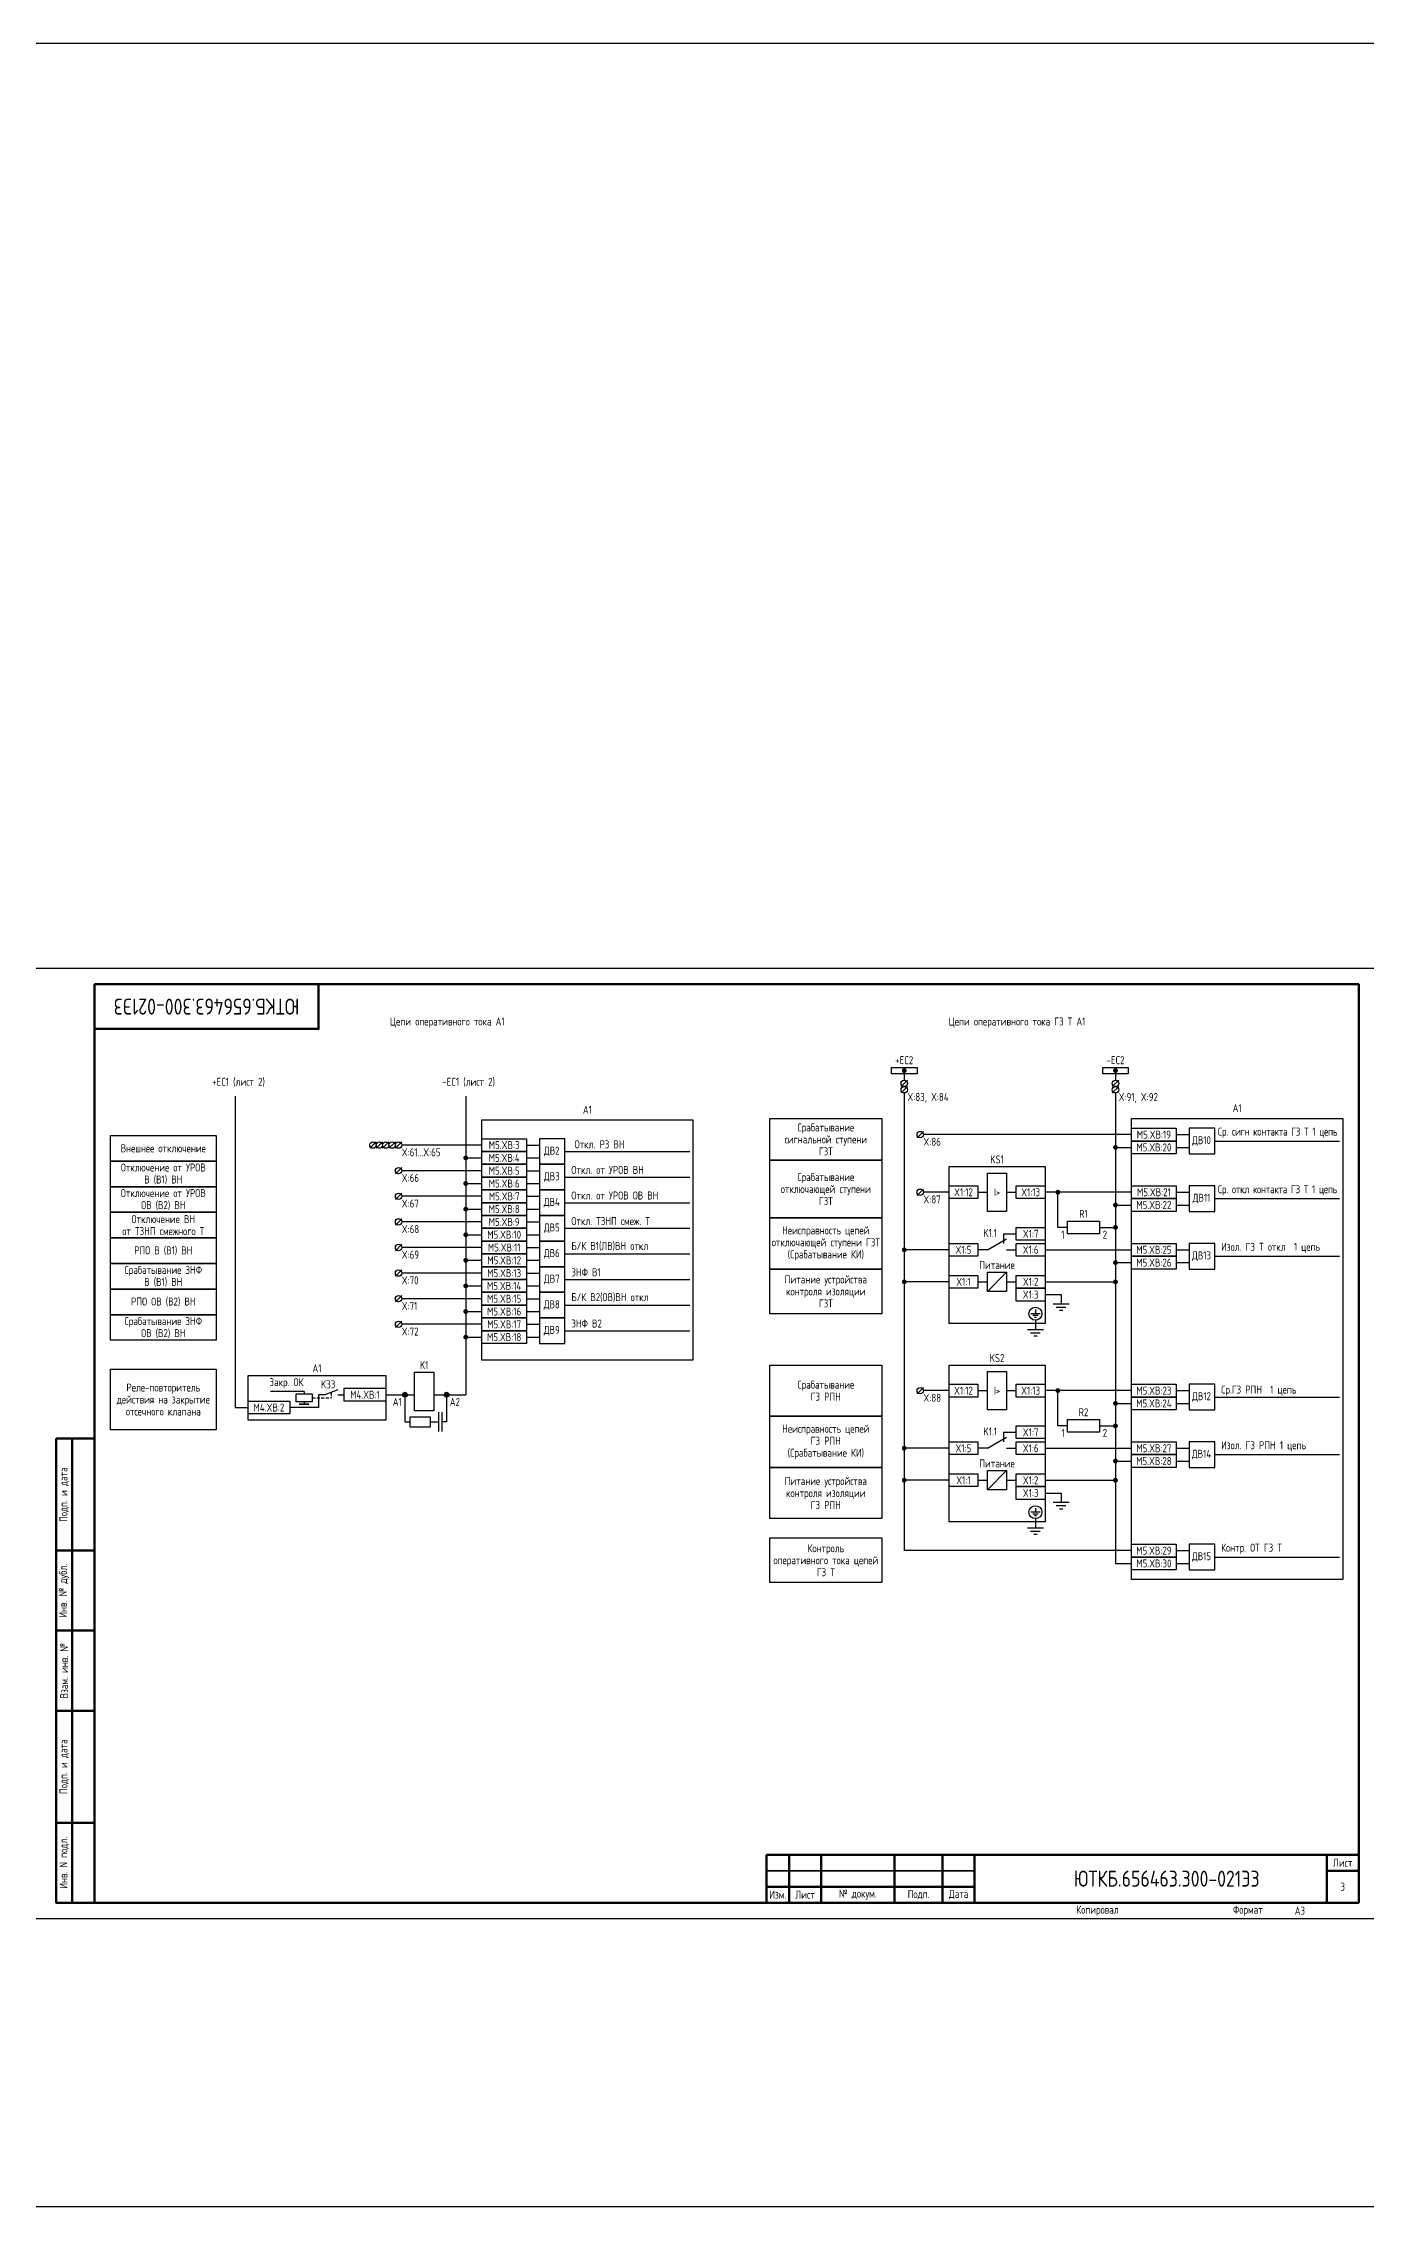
# Model space of a CAD drawing. Header units: millimetres. Extents: x -1117 to 4405, y -90 to 586.
# Drawn here: x 844 to 1258, y -90 to 586 of the extents above; entities that cross this region are included whole.
import ezdxf
from ezdxf.enums import TextEntityAlignment as Align

# ---------------------------------------------------------------- set-up
doc = ezdxf.new("R2010")
doc.units = ezdxf.units.MM
doc.linetypes.add('HIDDEN2', pattern=[4.7625, 3.175, -1.5875])
doc.styles.add('Gost_type_A', font='GOST_0.TTF')

# ---------------------------------------------------------------- blocks, each defined once
blk = doc.blocks.new('Штамп угловой верхний')
at = {"lineweight": 50}
blk.add_lwpolyline([(0, 0), (70, 0), (70, -14), (0, -14)], close=True, dxfattribs=at)
blk = doc.blocks.new('Формат_А3')
blk.add_lwpolyline([(-420, 297), (0, 297), (0, 0), (-420, 0)], close=True)
at = {"lineweight": 50}
blk.add_lwpolyline([(-400, 292), (-5, 292), (-5, 5), (-400, 5)], close=True, dxfattribs=at)
blk = doc.blocks.new('Штамп левый нижний')
at = {"lineweight": 50}
for points in [[(-12, 145), (-7, 145), (-7, 110), (-12, 110)], [(-7, 145), (0, 145), (0, 110), (-7, 110)], [(-12, 110), (-7, 110), (-7, 85), (-12, 85)], [(-7, 110), (0, 110), (0, 85), (-7, 85)], [(-12, 85), (-7, 85), (-7, 60), (-12, 60)], [(-7, 85), (0, 85), (0, 60), (-7, 60)], [(-12, 60), (-7, 60), (-7, 25), (-12, 25)], [(-7, 60), (0, 60), (0, 25), (-7, 25)], [(-12, 25), (-7, 25), (-7, 0), (-12, 0)], [(-7, 25), (0, 25), (0, 0), (-7, 0)]]:
    blk.add_lwpolyline(points, close=True, dxfattribs=at)
at = {"char_height": 2.5, "attachment_point": 5, "rotation": 90, "style": 'Gost_type_A'}
for s, insert, width in [('Подп. и дата', (-9.5, 127.5), 35), ('Инв. № дубл.', (-9.5, 97.5), 25), ('Взам. инв. №', (-9.5, 72.5), 25), ('Подп. и дата', (-9.5, 42.5), 35), ('Инв. N подл.', (-9.5, 12.5), 25)]:
    blk.add_mtext(s, dxfattribs=dict(at, insert=insert, width=width))
blk = doc.blocks.new('Штамп малый нижний')
at = {"lineweight": 50}
for points in [[(-185, 15), (-178, 15), (-178, 5), (-185, 5)], [(-178, 15), (-168, 15), (-168, 5), (-178, 5)], [(-168, 15), (-145, 15), (-145, 5), (-168, 5)], [(-145, 15), (-130, 15), (-130, 5), (-145, 5)], [(-130, 15), (-120, 15), (-120, 5), (-130, 5)], [(-120, 15), (-10, 15), (-10, 0), (-120, 0)], [(-10, 15), (0, 15), (0, 10), (-10, 10)], [(-10, 10), (0, 10), (0, 0), (-10, 0)], [(-185, 5), (-178, 5), (-178, 0), (-185, 0)], [(-178, 5), (-168, 5), (-168, 0), (-178, 0)], [(-168, 5), (-145, 5), (-145, 0), (-168, 0)], [(-145, 5), (-130, 5), (-130, 0), (-145, 0)], [(-130, 5), (-120, 5), (-120, 0), (-130, 0)]]:
    blk.add_lwpolyline(points, close=True, dxfattribs=at)
for points in [[(-185, 15), (-178, 15), (-178, 10), (-185, 10)], [(-178, 15), (-168, 15), (-168, 10), (-178, 10)], [(-168, 15), (-145, 15), (-145, 10), (-168, 10)], [(-145, 15), (-130, 15), (-130, 10), (-145, 10)], [(-130, 15), (-120, 15), (-120, 10), (-130, 10)], [(-185, 10), (-178, 10), (-178, 5), (-185, 5)], [(-178, 10), (-168, 10), (-168, 5), (-178, 5)], [(-168, 10), (-145, 10), (-145, 5), (-168, 5)], [(-145, 10), (-130, 10), (-130, 5), (-145, 5)], [(-130, 10), (-120, 10), (-120, 5), (-130, 5)]]:
    blk.add_lwpolyline(points, close=True)
at = {"char_height": 2.5, "style": 'Gost_type_A'}
for s, insert, width, attachment_point in [('Лист', (-5, 12.5), 10, 5), ('Изм.', (-181.5, 2.5), 7, 5), ('Лист', (-173, 2.5), 10, 5), ('№ докум.', (-156.5, 2.5), 23, 5), ('Подп.', (-137.5, 2.5), 15, 5), ('Дата', (-125, 2.5), 10, 5), ('Копировал', (-75, -2.53), 13.1202, 6), ('Формат', (-30, -2.53), 13.1202, 6)]:
    blk.add_mtext(s, dxfattribs=dict(at, insert=insert, width=width, attachment_point=attachment_point))
blk = doc.blocks.new('POINT')
at = {"const_width": 0.75}
blk.add_lwpolyline([(-0.375, 0, 1), (0.375, 0, 1)], format="xyb", close=True, dxfattribs=at)
blk = doc.blocks.new('Шинка')
blk.add_lwpolyline([(-4, 1), (4, 1), (4, -1), (-4, -1)], close=True)
blk.add_blockref('POINT', (0, 0))

msp = doc.modelspace()

# ---------------------------------------------------------------- hatches: boundary and pattern name
at = {"linetype": 'Continuous', "ltscale": 4.8}
h = msp.add_hatch(color=256, dxfattribs=at)
edge = h.paths.add_edge_path()
edge.add_arc((957, 163.72), 0.75, 0, 360)
h = msp.add_hatch(color=256, dxfattribs=at)
edge = h.paths.add_edge_path()
edge.add_arc((970, 163.72), 0.75, 0, 360)

# ---------------------------------------------------------------- linework, layer by layer
for p, q in [((1113, 265), (1113, 262)), ((1179, 265), (1179, 262)), ((904, 257), (904, 159.72)), ((976, 257), (976, 163.72)), ((1114, 262), (1112, 260)), ((1114, 260), (1112, 258)), ((1113, 258), (1113, 115)), ((1180, 262), (1178, 260)), ((1180, 260), (1178, 258)), ((1179, 258), (1179, 111)), ((1119, 246), (1117, 244)), ((1184, 245), (1119, 245)), ((1198, 245), (1202, 245)), ((948, 242.71), (946, 240.71)), ((950, 242.71), (948, 240.71)), ((952, 242.71), (950, 240.71)), ((954, 242.72), (952, 240.72)), ((956, 242.72), (954, 240.72)), ((981, 241.72), (956, 241.72)), ((976, 237.72), (981, 237.72)), ((995, 241.72), (999, 241.72)), ((995, 237.72), (999, 237.72)), ((1007, 239.72), (1046, 239.72)), ((1179, 241), (1184, 241)), ((1198, 241), (1202, 241)), ((1210, 243), (1249, 243)), ((956, 234.72), (954, 232.72)), ((981, 233.72), (956, 233.72)), ((995, 233.72), (999, 233.72)), ((1007, 231.72), (1046, 231.72)), ((956, 226.72), (954, 224.72)), ((981, 225.72), (956, 225.72)), ((976, 229.72), (981, 229.72)), ((995, 229.72), (999, 229.72)), ((995, 225.72), (999, 225.72)), ((1007, 223.72), (1046, 223.72)), ((1119, 228), (1117, 226)), ((1127, 227), (1119, 227)), ((1136, 227), (1139, 227)), ((1145, 227), (1148, 227)), ((1184, 227), (1157, 227)), ((1161, 216), (1161, 227)), ((1198, 227), (1202, 227)), ((1210, 225), (1249, 225)), ((956, 218.72), (954, 216.72)), ((981, 217.72), (956, 217.72)), ((976, 221.72), (981, 221.72)), ((995, 221.72), (999, 221.72)), ((995, 217.72), (999, 217.72)), ((1179, 223), (1184, 223)), ((1198, 223), (1202, 223)), ((956, 210.72), (954, 208.72)), ((981, 209.72), (956, 209.72)), ((976, 213.72), (981, 213.72)), ((995, 213.72), (999, 213.72)), ((995, 209.72), (999, 209.72)), ((1007, 215.72), (1046, 215.72)), ((1139, 209), (1145, 212.46)), ((1144, 214), (1148, 214)), ((1144, 214), (1144, 211)), ((1164, 216), (1161, 216)), ((1174, 216), (1179, 216)), ((976, 205.72), (981, 205.72)), ((995, 205.72), (999, 205.72)), ((1007, 207.72), (1046, 207.72)), ((1127, 209), (1113, 209)), ((1139, 209), (1136, 209)), ((1145, 209), (1148, 209)), ((1157, 209), (1184, 209)), ((1179, 205), (1184, 205)), ((1198, 209), (1202, 209)), ((1198, 205), (1202, 205)), ((1210, 207), (1249, 207)), ((956, 202.72), (954, 200.72)), ((981, 201.72), (956, 201.72)), ((976, 197.72), (981, 197.72)), ((995, 201.72), (999, 201.72)), ((995, 197.72), (999, 197.72)), ((1007, 199.72), (1046, 199.72)), ((1127, 199), (1113, 199)), ((1136, 199), (1139, 199)), ((1139, 196), (1145, 202)), ((1145, 199), (1148, 199)), ((1157, 199), (1179, 199)), ((956, 194.72), (954, 192.72)), ((981, 193.72), (956, 193.72)), ((976, 189.72), (981, 189.72)), ((995, 193.72), (999, 193.72)), ((995, 189.72), (999, 189.72)), ((1007, 191.72), (1046, 191.72)), ((1157, 195), (1162, 195)), ((956, 186.72), (954, 184.72)), ((981, 185.72), (956, 185.72)), ((995, 185.72), (999, 185.72)), ((1007, 183.72), (1046, 183.72)), ((976, 181.72), (981, 181.72)), ((995, 181.72), (999, 181.72)), ((925.5, 164.72), (915, 164.72)), ((925.5, 164.72), (925.5, 163.97)), ((951, 163.72), (960, 163.72)), ((966, 163.72), (976, 163.72)), ((1119, 166), (1117, 164)), ((1127, 165), (1119, 165)), ((1136, 165), (1139, 165)), ((1145, 165), (1148, 165)), ((1184, 165), (1157, 165)), ((1161, 154), (1161, 165)), ((1198, 165), (1202, 165)), ((1210, 163), (1249, 163)), ((904, 159.72), (908, 159.72)), ((925.5, 161.47), (925.5, 160.72)), ((1179, 161), (1184, 161)), ((1198, 161), (1202, 161)), ((1139, 147), (1145, 150.46)), ((1144, 152), (1148, 152)), ((1144, 152), (1144, 149)), ((1164, 154), (1161, 154)), ((1174, 154), (1179, 154)), ((1127, 147), (1113, 147)), ((1139, 147), (1136, 147)), ((1145, 147), (1148, 147)), ((1157, 147), (1184, 147)), ((1179, 143), (1184, 143)), ((1198, 147), (1202, 147)), ((1198, 143), (1202, 143)), ((1210, 145), (1249, 145)), ((1127, 137), (1113, 137)), ((1136, 137), (1139, 137)), ((1139, 134), (1145, 140)), ((1145, 137), (1148, 137)), ((1157, 137), (1179, 137)), ((1157, 133), (1162, 133)), ((1184, 115), (1113, 115)), ((1198, 115), (1202, 115)), ((1179, 111), (1184, 111)), ((1198, 111), (1202, 111)), ((1210, 113), (1249, 113))]:
    msp.add_line(p, q)
at = {"ltscale": 4.32}
for p, q in [((1154, 190.3), (1154, 189.02)), ((1164.5, 192), (1159.5, 192)), ((1163.5, 191), (1160.5, 191)), ((1162.5, 190), (1161.5, 190)), ((1162, 195), (1162, 192)), ((1156.5, 184), (1151.5, 184)), ((1155.5, 183), (1152.5, 183)), ((1155.42, 189.02), (1152.58, 189.02)), ((1154.85, 188.45), (1153.15, 188.45)), ((1154.28, 187.88), (1153.72, 187.88)), ((1154, 187), (1154, 184)), ((1154.5, 182), (1153.5, 182)), ((1164.5, 130), (1159.5, 130)), ((1163.5, 129), (1160.5, 129)), ((1162, 133), (1162, 130)), ((1156.5, 122), (1151.5, 122)), ((1155.42, 127.02), (1152.58, 127.02)), ((1154.85, 126.45), (1153.15, 126.45)), ((1154.28, 125.88), (1153.72, 125.88)), ((1154, 128.3), (1154, 127.02)), ((1154, 125), (1154, 122)), ((1162.5, 128), (1161.5, 128)), ((1155.5, 121), (1152.5, 121)), ((1154.5, 120), (1153.5, 120))]:
    msp.add_line(p, q, dxfattribs=at)
at = {"linetype": 'HIDDEN2', "ltscale": 0.3}
for p in [(928, 162.72), (934, 164.47)]:
    msp.add_line(p, (934, 162.72), dxfattribs=at)
at = {"linetype": 'Continuous', "ltscale": 1.08}
for p, q in [((932, 163.72), (930, 163.72)), ((930, 163.72), (930, 159.72)), ((936, 163.72), (938, 163.72)), ((930, 159.72), (921, 159.72))]:
    msp.add_line(p, q, dxfattribs=at)
at = {"linetype": 'Continuous', "ltscale": 4.32}
msp.add_line((936, 165.22), (932, 163.72), dxfattribs=at)
at = {"linetype": 'Continuous', "ltscale": 4.8}
for p, q in [((957, 163.72), (957, 155.22)), ((970, 163.72), (970, 155.22)), ((967.5, 158.22), (967.5, 152.22)), ((968.5, 158.22), (968.5, 152.22)), ((957, 155.22), (958.5, 155.22)), ((965, 155.22), (967.5, 155.22)), ((970, 155.22), (968.5, 155.22))]:
    msp.add_line(p, q, dxfattribs=at)
for points in [[(-1117.42, 586), (4404.54, 586), (4404.54, -90), (-1117.42, -90)], [(898, 236.72), (865, 236.72), (865, 244.72), (898, 244.72)], [(981, 249.64), (1047, 249.64), (1047, 174.54), (981, 174.54)], [(981, 243.72), (995, 243.72), (995, 239.72), (981, 239.72)], [(1106, 237), (1071, 237), (1071, 250), (1106, 250)], [(1184, 250), (1250, 250), (1250, 106), (1184, 106)], [(1184, 247), (1198, 247), (1198, 243), (1184, 243)], [(898, 228.72), (865, 228.72), (865, 236.72), (898, 236.72)], [(981, 239.72), (995, 239.72), (995, 235.72), (981, 235.72)], [(1106, 219), (1071, 219), (1071, 237), (1106, 237)], [(1184, 243), (1198, 243), (1198, 239), (1184, 239)], [(981, 235.72), (995, 235.72), (995, 231.72), (981, 231.72)], [(981, 231.72), (995, 231.72), (995, 227.72), (981, 227.72)], [(1127, 235), (1157, 235), (1157, 186), (1127, 186)], [(1139, 233), (1145, 233), (1145, 221), (1139, 221)], [(898, 220.72), (865, 220.72), (865, 228.72), (898, 228.72)], [(981, 227.72), (995, 227.72), (995, 223.72), (981, 223.72)], [(981, 223.72), (995, 223.72), (995, 219.72), (981, 219.72)], [(1127, 229), (1136, 229), (1136, 225), (1127, 225)], [(1148, 229), (1157, 229), (1157, 225), (1148, 225)], [(1184, 229), (1198, 229), (1198, 225), (1184, 225)], [(1184, 225), (1198, 225), (1198, 221), (1184, 221)], [(898, 212.72), (865, 212.72), (865, 220.72), (898, 220.72)], [(981, 219.72), (995, 219.72), (995, 215.72), (981, 215.72)], [(1106, 203), (1071, 203), (1071, 219), (1106, 219)], [(1164, 218), (1174, 218), (1174, 214), (1164, 214)], [(898, 204.72), (865, 204.72), (865, 212.72), (898, 212.72)], [(981, 215.72), (995, 215.72), (995, 211.72), (981, 211.72)], [(981, 211.72), (995, 211.72), (995, 207.72), (981, 207.72)], [(1127, 211), (1136, 211), (1136, 207), (1127, 207)], [(1148, 216), (1157, 216), (1157, 212), (1148, 212)], [(1148, 211), (1157, 211), (1157, 207), (1148, 207)], [(1184, 211), (1198, 211), (1198, 207), (1184, 207)], [(898, 196.72), (865, 196.72), (865, 204.72), (898, 204.72)], [(981, 207.72), (995, 207.72), (995, 203.72), (981, 203.72)], [(981, 203.72), (995, 203.72), (995, 199.72), (981, 199.72)], [(1106, 189), (1071, 189), (1071, 203), (1106, 203)], [(1184, 207), (1198, 207), (1198, 203), (1184, 203)], [(898, 188.72), (865, 188.72), (865, 196.72), (898, 196.72)], [(981, 199.72), (995, 199.72), (995, 195.72), (981, 195.72)], [(1127, 201), (1136, 201), (1136, 197), (1127, 197)], [(1139, 202), (1145, 202), (1145, 196), (1139, 196)], [(1148, 201), (1157, 201), (1157, 197), (1148, 197)], [(1148, 197), (1157, 197), (1157, 193), (1148, 193)], [(981, 195.72), (995, 195.72), (995, 191.72), (981, 191.72)], [(981, 191.72), (995, 191.72), (995, 187.72), (981, 187.72)], [(898, 180.72), (865, 180.72), (865, 188.72), (898, 188.72)], [(981, 187.72), (995, 187.72), (995, 183.72), (981, 183.72)], [(981, 183.72), (995, 183.72), (995, 179.72), (981, 179.72)], [(898, 152.72), (865, 152.72), (865, 171.72), (898, 171.72)], [(908, 169.72), (951, 169.72), (951, 155.72), (908, 155.72)], [(960, 170.72), (966, 170.72), (966, 158.72), (960, 158.72)], [(1106, 157), (1071, 157), (1071, 173), (1106, 173)], [(1127, 173), (1157, 173), (1157, 124), (1127, 124)], [(1139, 171), (1145, 171), (1145, 159), (1139, 159)], [(928, 163.97), (928, 161.47), (923, 161.47), (923, 163.97)], [(938, 165.72), (951, 165.72), (951, 161.72), (938, 161.72)], [(1127, 167), (1136, 167), (1136, 163), (1127, 163)], [(1148, 167), (1157, 167), (1157, 163), (1148, 163)], [(1184, 167), (1198, 167), (1198, 163), (1184, 163)], [(1184, 163), (1198, 163), (1198, 159), (1184, 159)], [(908, 161.72), (921, 161.72), (921, 157.72), (908, 157.72)], [(927, 160.72), (924, 160.72)], [(1106, 141), (1071, 141), (1071, 157), (1106, 157)], [(1164, 156), (1174, 156), (1174, 152), (1164, 152)], [(1127, 149), (1136, 149), (1136, 145), (1127, 145)], [(1148, 154), (1157, 154), (1157, 150), (1148, 150)], [(1148, 149), (1157, 149), (1157, 145), (1148, 145)], [(1184, 149), (1198, 149), (1198, 145), (1184, 145)], [(1184, 145), (1198, 145), (1198, 141), (1184, 141)], [(1106, 125), (1071, 125), (1071, 141), (1106, 141)], [(1127, 139), (1136, 139), (1136, 135), (1127, 135)], [(1139, 140), (1145, 140), (1145, 134), (1139, 134)], [(1148, 139), (1157, 139), (1157, 135), (1148, 135)], [(1148, 135), (1157, 135), (1157, 131), (1148, 131)], [(1106, 105), (1071, 105), (1071, 119), (1106, 119)], [(1184, 117), (1198, 117), (1198, 113), (1184, 113)], [(1184, 113), (1198, 113), (1198, 109), (1184, 109)]]:
    msp.add_lwpolyline(points, close=True)
at = {"ltscale": 4}
for points in [[(999, 235.72), (1007, 235.72), (1007, 243.72), (999, 243.72)], [(1202, 239), (1210, 239), (1210, 247), (1202, 247)], [(999, 227.72), (1007, 227.72), (1007, 235.72), (999, 235.72)], [(999, 219.72), (1007, 219.72), (1007, 227.72), (999, 227.72)], [(1202, 221), (1210, 221), (1210, 229), (1202, 229)], [(999, 211.72), (1007, 211.72), (1007, 219.72), (999, 219.72)], [(999, 203.72), (1007, 203.72), (1007, 211.72), (999, 211.72)], [(1202, 203), (1210, 203), (1210, 211), (1202, 211)], [(999, 195.72), (1007, 195.72), (1007, 203.72), (999, 203.72)], [(999, 187.72), (1007, 187.72), (1007, 195.72), (999, 195.72)], [(999, 179.72), (1007, 179.72), (1007, 187.72), (999, 187.72)], [(1202, 159), (1210, 159), (1210, 167), (1202, 167)], [(1202, 141), (1210, 141), (1210, 149), (1202, 149)], [(1202, 109), (1210, 109), (1210, 117), (1202, 117)]]:
    msp.add_lwpolyline(points, close=True, dxfattribs=at)
at = {"linetype": 'Continuous', "ltscale": 4.8}
msp.add_lwpolyline([(958.5, 153.72), (965, 153.72), (965, 156.72), (958.5, 156.72)], close=True, dxfattribs=at)
for centre, radius in [((1113, 261), 1), ((1113, 259), 1), ((1179, 261), 1), ((1179, 259), 1), ((1118, 245), 1), ((947, 241.71), 1), ((949, 241.71), 1), ((951, 241.71), 1), ((953, 241.72), 1), ((955, 241.72), 1), ((955, 233.72), 1), ((955, 225.72), 1), ((1118, 227), 1), ((955, 217.72), 1), ((955, 209.72), 1), ((955, 201.72), 1), ((955, 193.72), 1), ((1154, 189.02), 2.02), ((955, 185.72), 1), ((1118, 165), 1), ((1154, 127.02), 2.02)]:
    msp.add_circle(centre, radius)
for centre in [(957, 163.72), (970, 163.72)]:
    msp.add_circle(centre, 0.75, dxfattribs=at)

# ---------------------------------------------------------------- block references
at = {"color": 1}
for name, p in [('Формат_А3', (1260, 0)), ('Штамп левый нижний', (860, 5)), ('Штамп малый нижний', (1255, 5))]:
    msp.add_blockref(name, p, dxfattribs=at)
for name, p in [('Штамп угловой верхний', (860, 292)), ('Шинка', (1113, 265)), ('Шинка', (1179, 265)), ('POINT', (976, 237.72)), ('POINT', (1179, 241)), ('POINT', (976, 229.72)), ('POINT', (1161, 227)), ('POINT', (1179, 223)), ('POINT', (976, 221.72)), ('POINT', (1179, 216)), ('POINT', (976, 213.72)), ('POINT', (1113, 209)), ('POINT', (976, 205.72)), ('POINT', (1179, 205)), ('POINT', (976, 197.72)), ('POINT', (1113, 199)), ('POINT', (1179, 199)), ('POINT', (976, 189.72)), ('POINT', (976, 181.72)), ('POINT', (1161, 165)), ('POINT', (1179, 161)), ('POINT', (1179, 154)), ('POINT', (1113, 147)), ('POINT', (1179, 143)), ('POINT', (1113, 137)), ('POINT', (1179, 137))]:
    msp.add_blockref(name, p)

# ---------------------------------------------------------------- texts
at = {"style": 'Gost_type_A'}
msp.add_text('A1', height=2.5, dxfattribs=at).set_placement((956, 162.72), align=Align.TOP_RIGHT)
msp.add_text('A2', height=2.5, dxfattribs=at).set_placement((971, 162.72), align=Align.TOP_LEFT)
at = {"insert": (895, 285), "char_height": 5, "width": 70, "attachment_point": 5, "rotation": 180, "style": 'Gost_type_A'}
msp.add_mtext('ЮТКБ.656463.300-021Э3', dxfattribs=at)
at = {"char_height": 2.5, "line_spacing_factor": 0.9, "style": 'Gost_type_A'}
for s, insert, width, attachment_point in [('Цепи оперативного тока А1', (970.25, 280), 197.5, 5), ('Цепи оперативного тока ГЗ Т А1', (1148.25, 280), 197.5, 5), ('X:83, X:84', (1114, 258), 16, 1), ('X:91, X:92', (1180, 258), 16, 1), ('A1', (1014, 251.51), 66, 8), ('A1', (1217, 252), 66, 8), ('Срабатывание\\Pсигнальной ступени\\PГЗТ', (1088.5, 243.5), 35, 5), ('X:86', (1119, 244), 8, 1), ('Внешнее отключение ', (881.5, 240.72), 33, 5), ('X:61...X:65', (956, 240.72), 8, 1), ('KS1', (1142, 236), 30, 8), ('Отключение от УРОВ\\PВ (В1) ВН', (881.5, 232.72), 33, 5), ('X:66', (956, 232.72), 8, 1), ('Срабатывание\\Pотключающей ступени\\PГЗТ', (1088.5, 228), 35, 5), ('Отключение от УРОВ\\PОВ (В2) ВН', (881.5, 224.72), 33, 5), ('X:67', (956, 224.72), 8, 1), ('X:87', (1119, 226), 8, 1), ('Отключение ВН\\Pот ТЗНП смежного Т', (881.5, 216.72), 33, 5), ('X:68', (956, 216.72), 8, 1), ('Неисправность цепей отключающей ступени ГЗТ\\P(Срабатывание КИ)', (1088.5, 211), 35, 5), ('R1', (1169, 219), 10, 8), ('РПО В (В1) ВН', (881.5, 208.72), 33, 5), ('K1.1', (1142, 213), 12, 9), ('{\\T0.9;1}', (1163, 215), 5, 3), ('{\\T0.9;2}', (1175, 215), 5, 1), ('Срабатывание ЗНФ\\PВ (В1) ВН', (881.5, 200.72), 33, 5), ('X:69', (956, 208.72), 8, 1), ('X:70', (956, 200.72), 8, 1), ('Питание устройства контроля изоляции\\PГЗТ', (1088.5, 196), 35, 5), ('РПО ОВ (В2) ВН', (881.5, 192.72), 33, 5), ('X:71', (956, 192.72), 8, 1), ('Срабатывание ЗНФ\\PОВ (В2) ВН', (881.5, 184.72), 33, 5), ('X:72', (956, 184.72), 8, 1), ('KS2', (1142, 173.94), 30, 8), ('A1', (929.5, 170.72), 43.0001, 8), ('Реле-повторитель действия на закрытие отсечного клапана', (881.5, 162.22), 33, 5), ('Срабатывание\\PГЗ РПН', (1088.5, 165), 35, 5), ('X:88', (1119, 164), 8, 1), ('R2', (1169, 157), 10, 8), ('Неисправность цепей\\PГЗ РПН\\P(Срабатывание КИ)', (1088.5, 149), 35, 5), ('K1.1', (1142, 151), 12, 9), ('{\\T0.9;1}', (1163, 153), 5, 3), ('{\\T0.9;2}', (1175, 153), 5, 1), ('Питание устройства контроля изоляции\\PГЗ РПН', (1088.5, 133), 35, 5), ('Контроль\\Pоперативного тока цепей ГЗ Т', (1088.5, 112), 35, 5)]:
    msp.add_mtext(s, dxfattribs=dict(at, insert=insert, width=width, attachment_point=attachment_point))
at = {"style": 'Gost_type_A'}
for s, insert, char_height, width, attachment_point in [('+EC2', (1113, 267), 2.5, 10, 8), ('-EC2', (1179, 267), 2.5, 10, 8), ('+EC1 (лист 2)', (905, 260), 2.5, 18, 8), ('-EC1 (лист 2)', (976.89, 260), 2.5, 19.7733, 8), ('M5.XВ:19', (1191, 245), 2.5, 14, 5), ('ДВ10', (1205.88, 243), 2.5, 7.7588, 5), ('{\\T0.95;Ср. сигн контакта ГЗ Т 1 цепь}', (1211, 244), 2.5, 44.8565, 7), ('M5.XВ:4', (988, 237.72), 2.5, 14, 5), ('M5.XВ:3', (988, 241.72), 2.5, 14, 5), ('ДВ2', (1002.88, 239.72), 2.5, 7.7588, 5), ('M5.XВ:20', (1191, 241), 2.5, 14, 5), ('M5.XВ:5', (988, 233.72), 2.5, 14, 5), ('M5.XВ:6', (988, 229.72), 2.5, 14, 5), ('ДВ3', (1002.88, 231.72), 2.5, 7.7588, 5), ('Откл. от УРОВ ВН', (1009, 232.72), 2.5, 27.8465, 7), ('M5.XВ:7', (988, 225.72), 2.5, 14, 5), ('ДВ4', (1002.88, 223.72), 2.5, 7.7588, 5), ('Откл. от УРОВ ОВ ВН', (1009, 224.72), 2.5, 35.5248, 7), ('X1:12', (1131.5, 227), 2.5, 9.0043, 5), ('I>', (1142, 227), 2.5, 6.0044, 5), ('X1:13', (1152.5, 227), 2.5, 9.0043, 5), ('M5.XВ:22', (1191, 223), 2.5, 14, 5), ('M5.XВ:21', (1191, 227), 2.5, 14, 5), ('ДВ11', (1205.88, 225), 2.5, 7.7588, 5), ('{\\T0.95;Ср. откл контакта ГЗ Т 1 цепь}', (1211, 226), 2.5, 43.1126, 7), ('M5.XВ:8', (988, 221.72), 2.5, 14, 5), ('M5.XВ:9', (988, 217.72), 2.5, 14, 5), ('ДВ5', (1002.88, 215.72), 2.5, 7.7588, 5), ('Откл. ТЗНП смеж. Т', (1009, 216.72), 2.5, 44.8592, 7), ('M5.XВ:10', (988, 213.72), 2.5, 14, 5), ('M5.XВ:11', (988, 209.72), 2.5, 14, 5), ('Б/К В1(ЛВ)ВН откл', (1009, 208.72), 2.5, 27.8465, 7), ('X1:5', (1131.5, 209), 2.5, 9.0043, 5), ('X1:6', (1152.5, 209), 2.5, 9.0043, 5), ('X1:7', (1152.5, 214), 2.5, 9.0043, 5), ('M5.XВ:25', (1191, 209), 2.5, 14, 5), ('Изол. ГЗ Т откл  1 цепь', (1212, 208), 2.5, 46.0438, 7), ('M5.XВ:13', (988, 201.72), 2.5, 14, 5), ('M5.XВ:12', (988, 205.72), 2.5, 14, 5), ('ДВ6', (1002.88, 207.72), 2.5, 7.7588, 5), ('ЗНФ В1', (1009, 200.72), 2.5, 44.8565, 7), ('Питание', (1142, 203), 2.5, 12, 8), ('M5.XВ:26', (1191, 205), 2.5, 14, 5), ('ДВ13', (1205.88, 207), 2.5, 7.7588, 5), ('M5.XВ:14', (988, 197.72), 2.5, 14, 5), ('ДВ7', (1002.88, 199.72), 2.5, 7.7588, 5), ('X1:1', (1131.5, 199), 2.5, 9.0043, 5), ('X1:3', (1152.5, 195), 2.5, 9.0043, 5), ('X1:2', (1152.5, 199), 2.5, 9.0043, 5), ('M5.XВ:15', (988, 193.72), 2.5, 14, 5), ('M5.XВ:16', (988, 189.72), 2.5, 14, 5), ('ДВ8', (1002.88, 191.72), 2.5, 7.7588, 5), ('Б/К В2(ОВ)ВН откл', (1009, 192.72), 2.5, 27.8465, 7), ('M5.XВ:18', (988, 181.72), 2.5, 14, 5), ('M5.XВ:17', (988, 185.72), 2.5, 14, 5), ('ДВ9', (1002.88, 183.72), 2.5, 7.7588, 5), ('ЗНФ В2', (1009, 184.72), 2.5, 27.8465, 7), ('K1', (963, 171.72), 2.5, 7, 8), ('Закр. ОК', (920, 165.72), 2.5, 14, 8), ('K33', (933, 165.72), 2.5, 6, 8), ('М4.XВ:1', (944.5, 163.72), 2.5, 13, 5), ('X1:12', (1131.5, 165), 2.5, 9.0043, 5), ('I>', (1142, 165), 2.5, 6.0044, 5), ('X1:13', (1152.5, 165), 2.5, 9.0043, 5), ('M5.XВ:24', (1191, 161), 2.5, 14, 5), ('M5.XВ:23', (1191, 165), 2.5, 14, 5), ('ДВ12', (1205.88, 163), 2.5, 7.7588, 5), ('Ср.ГЗ РПН  1 цепь', (1212, 163.4), 2.5, 46.288, 7), ('М4.XВ:2', (914.5, 159.72), 2.5, 13, 5), ('X1:7', (1152.5, 152), 2.5, 9.0043, 5), ('Изол. ГЗ РПН 1 цепь', (1212, 146), 2.5, 43.2348, 7), ('X1:5', (1131.5, 147), 2.5, 9.0043, 5), ('Питание', (1142, 141), 2.5, 12, 8), ('X1:6', (1152.5, 147), 2.5, 9.0043, 5), ('M5.XВ:28', (1191, 143), 2.5, 14, 5), ('M5.XВ:27', (1191, 147), 2.5, 14, 5), ('ДВ14', (1205.88, 145), 2.5, 7.7588, 5), ('X1:1', (1131.5, 137), 2.5, 9.0043, 5), ('X1:2', (1152.5, 137), 2.5, 9.0043, 5), ('X1:3', (1152.5, 133), 2.5, 9.0043, 5), ('M5.XВ:29', (1191, 115), 2.5, 14, 5), ('Контр. ОТ ГЗ Т', (1212, 114), 2.5, 37.4344, 7), ('M5.XВ:30', (1191, 111), 2.5, 14, 5), ('ДВ15', (1205.88, 113), 2.5, 7.7588, 5), ('ЮТКБ.656463.300-021Э3', (1195, 12.5), 5, 120, 5), ('3', (1250, 10), 2.5, 10, 5), ('A3', (1235, 2.5), 2.5, 20, 4)]:
    msp.add_mtext(s, dxfattribs=dict(at, insert=insert, char_height=char_height, width=width, attachment_point=attachment_point))
at = {"color": 6, "insert": (1010, 240.72), "char_height": 2.5, "width": 34, "attachment_point": 7, "style": 'Gost_type_A'}
msp.add_mtext('{\\C256;Откл. РЗ ВН}', dxfattribs=at)

doc.saveas('drawing.dxf')
